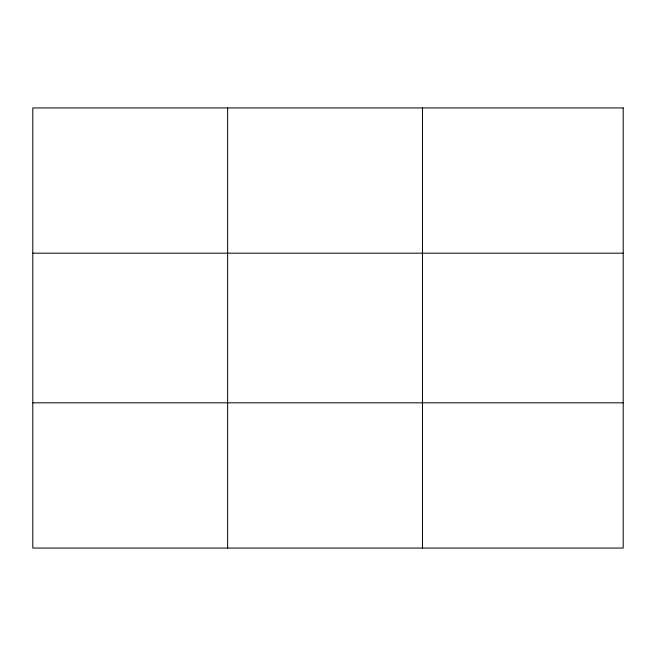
<?xml version="1.0" encoding="UTF-8"?>
<svg xmlns="http://www.w3.org/2000/svg" width="656" height="656" viewBox="0 0 656 656"><rect width="100%" height="100%" fill="white"/><g stroke="black" fill="none" stroke-linecap="round" stroke-linejoin="round"><path stroke-width="0.98" d="M227.632 548.055L227.632 107.945M422.464 548.055L422.464 107.945M32.8 253.183L623.2 253.183M32.8 402.817L623.2 402.817M623.2 107.945L623.2 548.055L32.8 548.055L32.8 107.945L623.2 107.945"/></g></svg>
